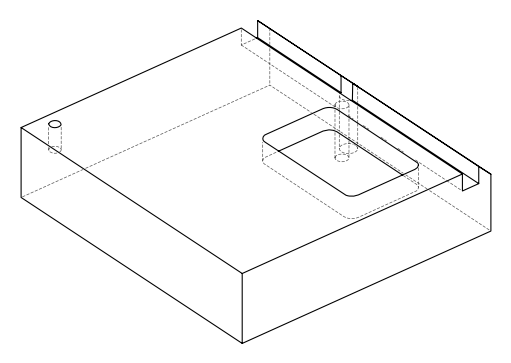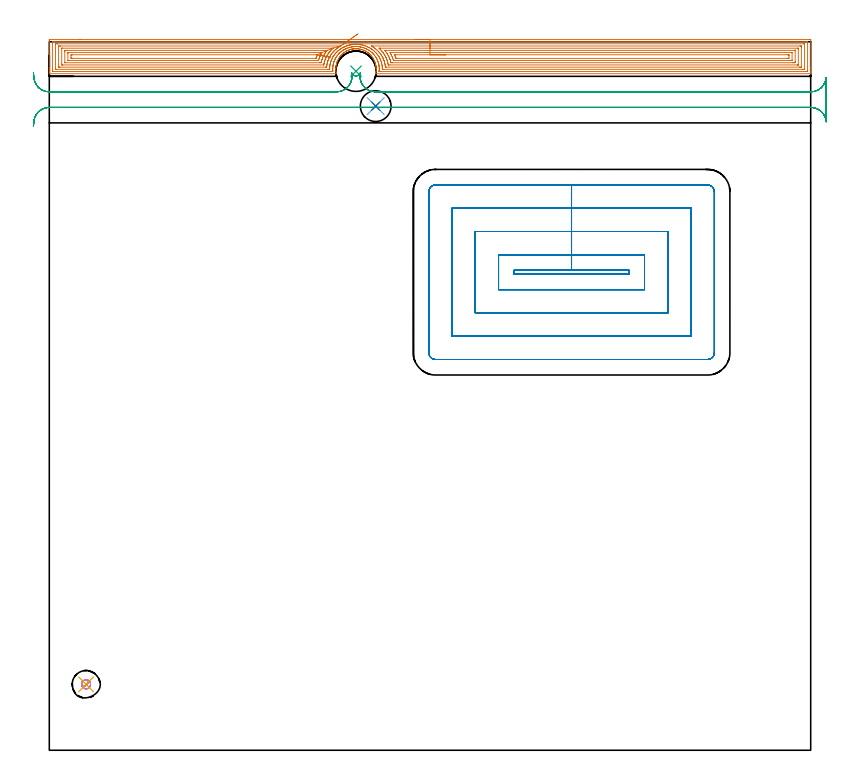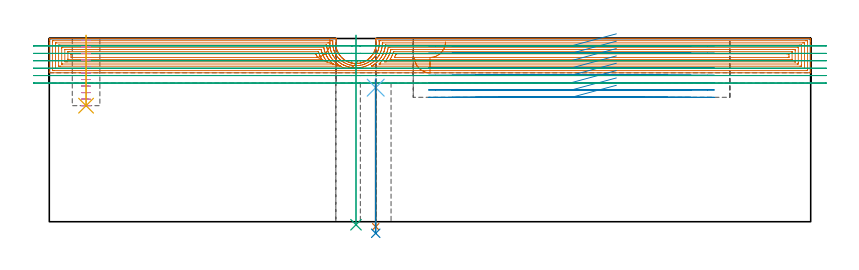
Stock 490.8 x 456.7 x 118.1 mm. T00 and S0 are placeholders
(PLAN: 9 operations, 7 tool changes, 78.1 min)
(1 AREA_MILL | FG_CHAMFER_SURFACE | UGT0205_001 | 31.25 min | 119631 mm3)
(2 MILL_RECTANGULAR_POCKET | POCKET_RECTANGULAR_STRAIGHT | UGT0201_094 | Follow Part, ap 5, ae 75% | 30.68 min | 1018294 mm3)
(3 MILL_RECTANGULAR_SLOT | SLOT_RECTANGULAR | UGT0201_094 | Follow Part, ap 5, ae 75% | 13.23 min | 429180 mm3)
(4 MILL_BLIND_HOLE_FROM_SOLID_MATERIAL | STEP1POCKET | NXT0201_011 | Spiral | 1.39 min | 10781 mm3)
(5 BORE_BLIND_HOLE | STEP1POCKET | UGT0332_075 | 0.18 min | 0 mm3)
(6 SPOT_DRILL | STEP1HOLE | NXT0321_9005460120000 | 0.06 min | 175 mm3)
(7 DRILL_THROUGH_HOLE_INTO_CENTER | STEP1HOLE | NXT0301_065 | 0.39 min | 6043 mm3)
(8 DRILL_TO_ENLARGE_THROUGH_HOLE | STEP1HOLE | UGT0301_264 | 0.4 min | 21276 mm3)
(9 INDEXABLE_INSERT_DRILL_THROUGH_HOLE_FROM_SOLID | STEP1HOLE_1 | NXT0302_023 | 0.49 min | 48660 mm3)
(TOOL UGT0205_001 | Chamfer Mill 20 x 3 x 45 deg. | D20 FL50 Z2)
(TOOL UGT0201_094 | End mill 20 mm | D20 FL38 Z4)
(TOOL NXT0201_011 | ENDMILL 12mm [2P460-1200-NA 1630] | D12 FL38 Z6)
(TOOL UGT0332_075 | 17.75 mm Rough Boring Bar | D17.75)
(TOOL NXT0321_9005460120000 | NC Spot Drill, 142deg, 12mm, Carbide, Uncoated | D12 PA142 FL30 Z2)
(TOOL NXT0301_065 | Carbide Drill 9.4mm [860.1-0940-075A1-MM 2214] | D9.4 PA140 FL98 Z2)
(TOOL UGT0301_264 | Twist Drill 19.8 mm | D19.8 PA118 FL140 Z2)
(TOOL NXT0302_023 | Index. Insert Drill 26mm [880-D2600L32-05] | D26 PA176 FL130 Z2)
(OP 1 AREA_MILL)
G17 G21 G94 G90
T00 M6
G54
G17 G0 G90 X235.4 Y458.2 S1061 M3
G43 Z128.1 H0
Z106.
G94 G1 X235.438 Z105.128 F250.
X235.552 Z104.264
X235.741 Z103.412
X236.003 Z102.58
X236.337 Z101.774
X236.74 Z101.
X237.208 Z100.264
X237.74 Z99.572
X238.329 Z98.929
X238.972 Z98.34
X239.664 Z97.808
X240.4 Z97.34
X241.174 Z96.937
X241.98 Z96.603
X242.812 Z96.341
X243.664 Z96.152
X244.528 Z96.038
X245.4 Z96.
X490.182
X490.61 Y458.196 Z96.002
X490.79 Y458.192 Z96.006
X490.8 Y458.009 Z96.188
Y439.82 Z114.375
Y437.784 Z116.412
Y437.445 Z116.75
Y436.767 Z117.432
Y436.455 Z117.744
Y436.108 Z118.082
X490.793 Y436.102 Z118.088
X490.629 Y436.1 Z118.1
X210.559
X210.337 Y436.103 Z118.089
X210.366 Y436.3 Z117.895
X210.479 Y436.865 Z117.333
X210.572 Y437.4 Z116.8
X210.611 Y437.744 Z116.456
X210.676 Y438.623 Z115.577
X210.684 Y439.501 Z114.699
X210.634 Y440.379 Z113.821
X210.572 Y441. Z113.2
X210.53 Y441.258 Z112.942
X210.353 Y442.136 Z112.063
X210.112 Y443.024 Z111.175
X210.054 Y443.193 Z111.004
X209.947 Y443.506 Z110.694
X209.814 Y443.893 Z110.306
X209.679 Y444.243 Z109.955
X209.665 Y444.275 Z109.924
X209.563 Y444.507 Z109.689
X209.511 Y444.618 Z109.581
X209.438 Y444.771 Z109.428
X208.977 Y445.65 Z108.549
X208.786 Y445.986 Z108.214
X208.605 Y446.268 Z107.929
X208.43 Y446.528 Z107.671
X207.893 Y447.263 Z106.935
X207.777 Y447.406 Z106.792
X207.395 Y447.849 Z106.35
X207.283 Y447.971 Z106.227
X207.227 Y448.032 Z106.164
X207.182 Y448.082 Z106.117
X206.998 Y448.285 Z105.914
X206.688 Y448.58 Z105.618
X206.645 Y448.62 Z105.577
X206.6 Y448.663 Z105.535
X206.558 Y448.704 Z105.495
X206.39 Y448.856 Z105.343
X206.324 Y448.915 Z105.282
X206.248 Y448.985 Z105.214
X206.107 Y449.112 Z105.087
X206.046 Y449.163 Z105.036
X205.615 Y449.503 Z104.696
X205.407 Y449.659 Z104.54
X205.214 Y449.804 Z104.395
X205.042 Y449.925 Z104.274
X204.867 Y450.042 Z104.158
X204.305 Y450.385 Z103.815
X203.859 Y450.629 Z103.567
X203.412 Y450.874 Z103.324
X203.322 Y450.92 Z103.279
X203.205 Y450.973 Z103.227
X203.154 Y450.996 Z103.204
X202.965 Y451.079 Z103.117
X202.931 Y451.094 Z103.102
X202.808 Y451.146 Z103.051
X202.535 Y451.262 Z102.938
X202.072 Y451.435 Z102.763
X201.642 Y451.581 Z102.616
X201.491 Y451.628 Z102.571
X201.272 Y451.693 Z102.503
X200.9 Y451.797 Z102.399
X200.749 Y451.831 Z102.363
X200.732 Y451.835 Z102.359
X200.303 Y451.929 Z102.267
X199.838 Y452.016 Z102.181
X199.41 Y452.082 Z102.117
X198.963 Y452.128 Z102.066
X198.945 Y452.129 Z102.065
X198.052 Y452.192 Z102.006
X197.944 Y452.194 Z102.001
X197.915 Y452.193 Z102.
X197.845 Y452.195 Z102.002
X197.746 Z102.
X197.625 Y452.196 Z102.003
X197.512 Z102.002
X197.177 Y452.181 Z102.01
X197.158 Y452.18 Z102.011
X196.73 Y452.155 Z102.038
X196.284 Y452.113 Z102.078
X196.265 Y452.111 Z102.081
X195.837 Y452.059 Z102.137
X195.391 Y451.987 Z102.209
X195.372 Y451.983 Z102.213
X195.228 Y451.955 Z102.242
X194.944 Y451.897 Z102.297
X194.925 Y451.893 Z102.301
X194.826 Y451.873 Z102.326
X194.749 Y451.855 Z102.344
X194.598 Y451.821 Z102.378
X194.499 Y451.799 Z102.401
X194.032 Y451.665 Z102.533
X193.585 Y451.524 Z102.672
X193.323 Y451.432 Z102.767
X193.157 Y451.373 Z102.825
X192.691 Y451.187 Z103.009
X192.08 Y450.92 Z103.279
X191.819 Y450.788 Z103.409
X191.798 Y450.777 Z103.42
X191.392 Y450.559 Z103.641
X191.37 Y450.547 Z103.653
X190.926 Y450.289 Z103.91
X190.536 Y450.041 Z104.157
X190.188 Y449.797 Z104.4
X190.033 Y449.69 Z104.509
X190.011 Y449.673 Z104.526
X189.929 Y449.609 Z104.59
X189.795 Y449.503 Z104.693
X189.357 Y449.164 Z105.036
X189.14 Y448.981 Z105.218
X188.768 Y448.638 Z105.561
X188.405 Y448.285 Z105.914
X188.247 Y448.119 Z106.08
X187.79 Y447.591 Z106.605
X187.629 Y447.408 Z106.791
X187.554 Y447.315 Z106.885
X187.423 Y447.15 Z107.046
X187.354 Y447.065 Z107.133
X186.975 Y446.528 Z107.671
X186.603 Y445.949 Z108.25
X186.526 Y445.827 Z108.369
X186.461 Y445.727 Z108.471
X186.438 Y445.687 Z108.513
X186.417 Y445.65 Z108.55
X186.369 Y445.555 Z108.645
X186.283 Y445.385 Z108.81
X185.967 Y444.771 Z109.427
X185.708 Y444.183 Z110.015
X185.655 Y444.062 Z110.133
X185.58 Y443.892 Z110.306
X185.568 Y443.863 Z110.336
X185.459 Y443.536 Z110.662
X185.284 Y443.012 Z111.182
X185.211 Y442.739 Z111.453
X185.047 Y442.136 Z112.063
X185.022 Y442.007 Z112.193
X184.875 Y441.258 Z112.942
X184.766 Y440.379 Z113.82
X184.716 Y439.501 Z114.699
X184.724 Y438.623 Z115.577
X184.793 Y437.744 Z116.456
X184.922 Y436.866 Z117.334
X184.998 Y436.459 Z117.74
X185.063 Y436.107 Z118.093
X184.651 Y436.1 Z118.1
X0.171
X0.007 Y436.102 Z118.088
X0. Y436.108 Z118.082
Y436.455 Z117.744
Y436.767 Z117.432
Y437.445 Z116.75
Y438.666 Z115.531
Y439.21 Z114.985
Y439.82 Z114.375
Y457.737 Z96.46
X0.002 Y458.011 Z96.186
X0.01 Y458.192 Z96.006
X0.193 Y458.199 Z95.999
X19.742 Y458.2 Z96.
X245.4
Y456.786 Z97.414
X488.395 Y456.785 Z97.415
X488.466
X488.771 Y456.779 Z97.421
X488.79 Y456.68 Z97.52
X488.797 Y456.458 Z97.742
X488.799 Y455.973 Z98.227
X488.8 Y455.573 Z98.627
X488.799 Y438.327 Z115.873
X488.797 Y437.93 Z116.27
X488.79 Y437.534 Z116.666
X488.395 Y437.518 Z116.682
X488.323 Y437.516 Z116.684
X487.502 Y437.514 Z116.686
X487.432
X213.169
X212.815 Y437.517 Z116.683
X212.639 Y437.52 Z116.68
X212.604 Y437.521 Z116.679
X212.603 Y437.548 Z116.652
X212.604 Y437.597 Z116.603
X212.633 Y438.043 Z116.157
X212.648 Y438.327 Z115.873
X212.672 Y438.887 Z115.313
Y439.21 Z114.99
X212.664 Y439.778 Z114.422
X212.645 Y440.092 Z114.108
X212.6 Y440.723 Z113.477
X212.57 Y440.974 Z113.226
X212.523 Y441.322 Z112.878
X212.449 Y441.754 Z112.446
X212.429 Y441.856 Z112.344
X212.346 Y442.27 Z111.93
X212.224 Y442.739 Z111.461
X212.181 Y442.901 Z111.299
X212.06 Y443.315 Z110.885
X211.958 Y443.621 Z110.579
X211.83 Y443.994 Z110.206
X211.642 Y444.503 Z109.697
X211.452 Y444.964 Z109.236
X211.242 Y445.385 Z108.815
X211.029 Y445.803 Z108.397
X210.771 Y446.268 Z107.932
X210.559 Y446.634 Z107.566
X210.215 Y447.15 Z107.05
X209.665 Y447.913 Z106.287
X209.569 Y448.032 Z106.168
X209.085 Y448.606 Z105.594
X208.803 Y448.915 Z105.285
X208.772 Y448.947 Z105.253
X208.337 Y449.371 Z104.829
X207.889 Y449.797 Z104.403
X207.879 Y449.806 Z104.394
X207.768 Y449.906 Z104.294
X206.985 Y450.529 Z103.671
X206.786 Y450.679 Z103.521
X206.382 Y450.967 Z103.233
X206.092 Y451.154 Z103.046
X205.413 Y451.561 Z102.639
X205.199 Y451.683 Z102.517
X204.918 Y451.838 Z102.362
X204.491 Y452.059 Z102.141
X204.305 Y452.146 Z102.054
X203.629 Y452.444 Z101.756
X203.412 Y452.531 Z101.669
X203.267 Y452.587 Z101.613
X202.519 Y452.846 Z101.354
X201.928 Y453.027 Z101.173
X201.625 Y453.11 Z101.09
X200.747 Y453.31 Z100.89
X200.739 Y453.312 Z100.888
X200.666 Y453.326 Z100.874
X199.838 Y453.457 Z100.743
X199.686 Y453.477 Z100.723
X198.945 Y453.546 Z100.654
X198.703 Y453.565 Z100.635
X198.052 Y453.602 Z100.598
X197.769 Y453.605 Z100.595
X197.158 Y453.594 Z100.606
X196.9 Y453.581 Z100.619
X196.265 Y453.535 Z100.665
X196.071 Y453.517 Z100.683
X195.372 Y453.431 Z100.769
X195.278 Y453.418 Z100.782
X194.73 Y453.326 Z100.874
X194.478 Y453.276 Z100.924
X193.796 Y453.117 Z101.083
X193.702 Y453.094 Z101.106
X193.585 Y453.06 Z101.14
X193.107 Y452.915 Z101.285
X192.691 Y452.783 Z101.417
X192.439 Y452.693 Z101.507
X191.766 Y452.444 Z101.756
X191.169 Y452.183 Z102.017
X191.062 Y452.134 Z102.066
X190.905 Y452.058 Z102.142
X190.574 Y451.888 Z102.312
X190.011 Y451.587 Z102.613
X189.995 Y451.578 Z102.622
X189.966 Y451.561 Z102.639
X189.444 Y451.24 Z102.96
X189.118 Y451.031 Z103.169
X188.907 Y450.887 Z103.313
X188.614 Y450.679 Z103.521
X188.393 Y450.513 Z103.687
X188.225 Y450.383 Z103.817
X187.897 Y450.12 Z104.08
X187.511 Y449.797 Z104.403
X187.416 Y449.713 Z104.487
X187.331 Y449.636 Z104.564
X186.964 Y449.277 Z104.923
X186.601 Y448.915 Z105.285
X186.522 Y448.831 Z105.369
X186.438 Y448.737 Z105.463
X185.839 Y448.032 Z106.168
X185.707 Y447.872 Z106.328
X185.545 Y447.664 Z106.536
X185.331 Y447.361 Z106.839
X185.187 Y447.15 Z107.05
X184.976 Y446.83 Z107.37
X184.651 Y446.33 Z107.87
X184.628 Y446.291 Z107.909
X184.615 Y446.268 Z107.932
X184.325 Y445.708 Z108.492
X184.163 Y445.385 Z108.815
X184.033 Y445.114 Z109.086
X183.758 Y444.512 Z109.688
X183.755 Y444.506 Z109.694
X183.614 Y444.136 Z110.064
X183.516 Y443.86 Z110.34
X183.438 Y443.621 Z110.579
X183.304 Y443.186 Z111.014
X183.18 Y442.739 Z111.461
X183.116 Y442.49 Z111.71
X182.976 Y441.856 Z112.344
X182.957 Y441.765 Z112.435
X182.864 Y441.235 Z112.965
X182.836 Y441.003 Z113.197
X182.833 Y440.974 Z113.226
X182.758 Y440.198 Z114.002
X182.752 Y440.092 Z114.108
X182.722 Y439.35 Z114.85
X182.723 Y439.21 Z114.99
X182.737 Y438.453 Z115.747
X182.743 Y438.327 Z115.873
X182.787 Y437.521 Z116.679
X181.971 Y437.515 Z116.685
X181.901 Y437.514 Z116.686
X2.405 Y437.515 Z116.685
X2.334
X2.029 Y437.521 Z116.679
X2.01 Y437.62 Z116.58
X2.003 Y437.842 Z116.358
X2.001 Y438.327 Z115.873
X2. Y438.727 Z115.473
X2.001 Y455.973 Z98.227
X2.003 Y456.37 Z97.83
X2.01 Y456.766 Z97.434
X2.405 Y456.782 Z97.418
X2.477 Y456.784 Z97.416
X3.298 Y456.786 Z97.414
X3.368
X245.4
Y455.372 Z98.828
X486.324 Y455.371 Z98.829
X486.608 Y455.37 Z98.83
X486.703 Y455.368 Z98.832
X486.777 Y455.365 Z98.835
X486.79 Y455.362 Z98.838
X486.794 Y455.333 Z98.867
X486.797 Y455.28 Z98.92
X486.799 Y455.09 Z99.11
X486.8 Y454.901 Z99.299
X486.799 Y439.022 Z115.178
X486.794 Y438.958 Z115.242
X486.79 Y438.938 Z115.262
X486.783 Y438.935 Z115.265
X486.75 Y438.933 Z115.267
X486.608 Y438.93 Z115.27
X486. Y438.929 Z115.271
X485.715 Y438.928 Z115.272
X215.026 Y438.929 Z115.271
X214.741 Y438.931 Z115.269
X214.704 Y438.933 Z115.267
X214.691 Y438.935 Z115.265
X214.688 Y438.945 Z115.255
X214.683 Y439.005 Z115.195
X214.67 Y439.56 Z114.64
X214.644 Y440.092 Z114.108
X214.62 Y440.492 Z113.708
X214.575 Y440.974 Z113.226
X214.512 Y441.482 Z112.718
X214.441 Y441.856 Z112.344
X214.298 Y442.575 Z111.625
X214.257 Y442.739 Z111.461
X214.132 Y443.219 Z110.981
X214.015 Y443.621 Z110.579
X213.965 Y443.786 Z110.414
X213.707 Y444.503 Z109.697
X213.453 Y445.174 Z109.026
X213.358 Y445.385 Z108.815
X213.239 Y445.641 Z108.559
X212.909 Y446.268 Z107.932
X212.542 Y446.956 Z107.244
X212.425 Y447.15 Z107.05
X212.346 Y447.278 Z106.922
X211.822 Y448.032 Z106.168
X211.452 Y448.541 Z105.659
X211.147 Y448.915 Z105.285
X210.559 Y449.589 Z104.611
X210.362 Y449.797 Z104.403
X209.665 Y450.473 Z103.727
X209.44 Y450.679 Z103.521
X208.772 Y451.231 Z102.969
X208.355 Y451.561 Z102.639
X207.879 Y451.908 Z102.292
X207.554 Y452.124 Z102.076
X207.045 Y452.444 Z101.756
X206.985 Y452.48 Z101.72
X206.893 Y452.535 Z101.665
X206.092 Y452.976 Z101.224
X205.409 Y453.326 Z100.874
X205.199 Y453.423 Z100.777
X205.021 Y453.502 Z100.698
X204.305 Y453.792 Z100.408
X203.555 Y454.067 Z100.133
X203.412 Y454.115 Z100.085
X203.12 Y454.208 Z99.992
X202.519 Y454.381 Z99.819
X202.277 Y454.447 Z99.753
X201.625 Y454.591 Z99.609
X201.133 Y454.694 Z99.506
X200.732 Y454.761 Z99.439
X200.067 Y454.865 Z99.335
X199.838 Y454.889 Z99.311
X199.075 Y454.962 Z99.238
X198.945 Y454.971 Z99.229
X198.125 Y455.018 Z99.182
X198.052 Y455.02 Z99.18
X197.235 Y455.014 Z99.186
X197.158 Y455.011 Z99.189
X196.388 Y454.969 Z99.231
X196.265 Y454.959 Z99.241
X195.574 Y454.891 Z99.309
X195.372 Y454.866 Z99.334
X194.787 Y454.785 Z99.415
X194.478 Y454.732 Z99.468
X194.031 Y454.649 Z99.551
X193.585 Y454.552 Z99.648
X193.301 Y454.488 Z99.712
X192.691 Y454.329 Z99.871
X192.596 Y454.302 Z99.898
X192.277 Y454.208 Z99.992
X191.916 Y454.091 Z100.109
X191.798 Y454.051 Z100.149
X191.264 Y453.853 Z100.347
X190.905 Y453.715 Z100.485
X190.626 Y453.601 Z100.599
X190.011 Y453.341 Z100.859
X190. Y453.337 Z100.863
X189.977 Y453.326 Z100.874
X189.41 Y453.038 Z101.162
X189.118 Y452.882 Z101.318
X188.835 Y452.723 Z101.477
X188.345 Y452.444 Z101.756
X188.27 Y452.399 Z101.801
X188.225 Y452.37 Z101.83
X187.731 Y452.049 Z102.151
X187.331 Y451.775 Z102.425
X187.206 Y451.685 Z102.515
X187.039 Y451.561 Z102.639
X186.702 Y451.3 Z102.9
X186.438 Y451.092 Z103.108
X186.211 Y450.903 Z103.297
X185.951 Y450.679 Z103.521
X185.739 Y450.487 Z103.713
X185.545 Y450.306 Z103.894
X185.287 Y450.052 Z104.148
X185.035 Y449.797 Z104.403
X184.85 Y449.6 Z104.6
X184.651 Y449.381 Z104.819
X184.434 Y449.129 Z105.071
X184.254 Y448.915 Z105.285
X184.032 Y448.644 Z105.556
X183.758 Y448.296 Z105.904
X183.573 Y448.032 Z106.168
X183.289 Y447.613 Z106.587
X182.982 Y447.15 Z107.05
X182.936 Y447.079 Z107.121
X182.864 Y446.964 Z107.236
X182.616 Y446.513 Z107.687
X182.486 Y446.268 Z107.932
X182.315 Y445.929 Z108.271
X182.05 Y445.385 Z108.815
X182.025 Y445.332 Z108.868
X181.971 Y445.211 Z108.989
X181.763 Y444.709 Z109.491
X181.683 Y444.503 Z109.697
X181.53 Y444.057 Z110.143
X181.39 Y443.621 Z110.579
X181.318 Y443.384 Z110.816
X181.141 Y442.739 Z111.461
X181.128 Y442.689 Z111.511
X181.078 Y442.457 Z111.743
X180.977 Y441.956 Z112.244
X180.96 Y441.856 Z112.344
X180.858 Y441.191 Z113.009
X180.833 Y440.974 Z113.226
X180.775 Y440.391 Z113.809
X180.756 Y440.092 Z114.108
X180.729 Y439.554 Z114.646
X180.72 Y439.21 Z114.99
X180.714 Y438.95 Z115.25
X180.462 Y438.935 Z115.265
X180.184 Y438.932 Z115.268
X179.575 Y438.929 Z115.271
X4.476
X4.192 Y438.93 Z115.27
X4.097 Y438.932 Z115.268
X4.023 Y438.935 Z115.265
X4.01 Y438.938 Z115.262
X4.006 Y438.967 Z115.233
X4.003 Y439.02 Z115.18
X4.001 Y439.21 Z114.99
X4. Y439.399 Z114.801
X4.001 Y455.278 Z98.922
X4.006 Y455.342 Z98.858
X4.01 Y455.362 Z98.838
X4.017 Y455.365 Z98.835
X4.05 Y455.367 Z98.833
X4.192 Y455.37 Z98.83
X4.8 Y455.371 Z98.829
X5.085 Y455.372 Z98.828
X245.4
Y453.957 Z100.243
X483.928
X484.183 Y453.956 Z100.244
X484.672 Y453.952 Z100.248
X484.782 Y453.95 Z100.25
X484.79 Y453.759 Z100.441
X484.8 Y453.347 Z100.853
Y453.326 Z100.874
X484.799 Y440.436 Z113.764
X484.797 Y440.382 Z113.818
X484.793 Y440.356 Z113.844
X484.79 Y440.35 Z113.85
X484.78 Y440.348 Z113.852
X484.566 Y440.344 Z113.856
X483.928 Y440.343 Z113.857
X483.674
X217.452
X216.812 Y440.345 Z113.855
X216.721 Y440.347 Z113.853
X216.668 Y440.349 Z113.851
X216.647 Y440.361 Z113.839
X216.584 Y440.974 Z113.226
X216.555 Y441.228 Z112.972
X216.457 Y441.856 Z112.344
X216.378 Y442.286 Z111.914
X216.278 Y442.739 Z111.461
X216.108 Y443.434 Z110.766
X216.055 Y443.621 Z110.579
X215.919 Y444.09 Z110.11
X215.776 Y444.503 Z109.697
X215.7 Y444.72 Z109.48
X215.438 Y445.385 Z108.815
X215.321 Y445.674 Z108.526
X215.069 Y446.225 Z107.975
X215.047 Y446.268 Z107.932
X215.026 Y446.31 Z107.89
X214.571 Y447.15 Z107.05
X214.132 Y447.913 Z106.287
X214.054 Y448.032 Z106.168
X213.893 Y448.268 Z105.932
X213.432 Y448.915 Z105.285
X213.239 Y449.177 Z105.023
X212.727 Y449.797 Z104.403
X212.346 Y450.232 Z103.968
X211.927 Y450.679 Z103.521
X211.452 Y451.141 Z103.059
X211.003 Y451.561 Z102.639
X210.559 Y451.931 Z102.269
X209.923 Y452.444 Z101.756
X209.665 Y452.637 Z101.563
X208.962 Y453.138 Z101.062
X208.772 Y453.257 Z100.943
X208.659 Y453.326 Z100.874
X207.879 Y453.786 Z100.414
X207.774 Y453.849 Z100.351
X207.666 Y453.915 Z100.285
X207.61 Y453.951 Z100.249
X207.653 Y453.952 Z100.248
X207.879 Y453.955 Z100.245
X208.133 Y453.957 Z100.243
X245.4
Y452.543 Z101.657
X482.142
X482.242 Y452.542 Z101.658
X482.444 Y452.538 Z101.662
X482.79 Y452.53 Z101.67
X482.792 Y452.444 Z101.756
X482.799 Y451.794 Z102.406
Y442.09 Z112.11
X482.793 Y441.856 Z112.344
X482.79 Y441.777 Z112.423
X482.781 Y441.764 Z112.436
X482.679 Y441.761 Z112.439
X482.545 Y441.758 Z112.442
X482.343 Y441.757 Z112.443
X482.242
X219.492
X218.698 Y441.759 Z112.441
X218.599 Y441.76 Z112.44
X218.507 Y441.764 Z112.436
X218.486 Y441.856 Z112.344
X218.456 Y441.998 Z112.202
X218.301 Y442.739 Z111.461
X218.221 Y443.112 Z111.088
X218.085 Y443.621 Z110.579
X217.893 Y444.318 Z109.882
X217.832 Y444.503 Z109.697
X217.706 Y444.877 Z109.323
X217.516 Y445.385 Z108.815
X217.402 Y445.685 Z108.515
X217.149 Y446.268 Z107.932
X217.043 Y446.495 Z107.705
X216.812 Y446.967 Z107.233
X216.716 Y447.15 Z107.05
X216.61 Y447.349 Z106.851
X216.219 Y448.032 Z106.168
X215.919 Y448.542 Z105.658
X215.665 Y448.915 Z105.285
X215.102 Y449.721 Z104.479
X215.047 Y449.797 Z104.403
X215.026 Y449.825 Z104.375
X214.308 Y450.679 Z103.521
X214.132 Y450.882 Z103.318
X213.492 Y451.561 Z102.639
X213.239 Y451.812 Z102.388
X212.485 Y452.532 Z101.668
X212.836 Y452.539 Z101.661
X213.037 Y452.542 Z101.658
X213.138 Y452.543 Z101.657
X213.239
X245.4
Y451.129 Z103.071
X480.355 Y451.128 Z103.072
X480.794 Y451.127 Z103.073
X480.796 Y451.126 Z103.074
X480.799 Y451.123 Z103.077
Y444.064 Z110.136
X480.797 Y443.621 Z110.579
X480.793 Y443.188 Z111.012
X480.355 Y443.178 Z111.022
X479.914 Y443.174 Z111.026
X479.461 Y443.172 Z111.028
X479.024 Y443.171 Z111.029
X221.279 Y443.172 Z111.028
X220.839 Y443.174 Z111.026
X220.386 Y443.178 Z111.022
X220.244 Y443.184 Z111.016
X220.181 Y443.418 Z110.782
X220.033 Y443.969 Z110.231
X219.873 Y444.503 Z109.697
X219.637 Y445.243 Z108.957
X219.585 Y445.385 Z108.815
X219.492 Y445.637 Z108.563
X219.238 Y446.268 Z107.932
X219.063 Y446.692 Z107.508
X218.837 Y447.15 Z107.05
X218.599 Y447.624 Z106.576
X218.376 Y448.032 Z106.168
X218.109 Y448.516 Z105.684
X217.87 Y448.915 Z105.285
X217.706 Y449.181 Z105.019
X217.277 Y449.797 Z104.403
X216.812 Y450.452 Z103.748
X216.633 Y450.679 Z103.521
X216.515 Y450.826 Z103.374
X216.362 Y451.018 Z103.182
X216.296 Y451.103 Z103.097
X216.286 Y451.124 Z103.076
X216.293 Y451.125 Z103.075
X216.359 Y451.127 Z103.073
X216.812 Y451.129 Z103.071
X217.268
X245.4
Y449.715 Z104.485
X478.568 Y449.714 Z104.486
X478.653 Y449.713 Z104.487
X478.755 Y449.708 Z104.492
X478.791 Y449.701 Z104.499
X478.795 Y449.681 Z104.519
X478.798 Y449.657 Z104.543
X478.8 Y449.568 Z104.632
X478.799 Y444.927 Z109.273
X478.797 Y444.775 Z109.425
X478.792 Y444.653 Z109.547
X478.786 Y444.591 Z109.609
X478.769 Y444.59 Z109.61
X478.568 Y444.586 Z109.614
X478.485 Y444.585 Z109.615
X222.089
X221.952 Y444.587 Z109.613
X221.919 Y444.589 Z109.611
X221.909 Y444.592 Z109.608
X221.9 Y444.607 Z109.593
X221.884 Y444.648 Z109.552
X221.87 Y444.689 Z109.511
X221.821 Y444.85 Z109.35
X221.635 Y445.385 Z108.815
X221.348 Y446.2 Z108.
X221.322 Y446.268 Z107.932
X221.279 Y446.375 Z107.825
X220.948 Y447.15 Z107.05
X220.654 Y447.767 Z106.433
X220.517 Y448.032 Z106.168
X220.386 Y448.281 Z105.919
X220.03 Y448.915 Z105.285
X219.583 Y449.708 Z104.492
X220.386 Y449.714 Z104.486
X220.469
X245.4 Y449.715 Z104.485
Y448.301 Z105.9
X475.888 Y448.3
X476.513 Y448.298 Z105.902
X476.781 Y448.293 Z105.907
X476.799 Y448.032 Z106.168
X476.8 Y448.014 Z106.186
X476.799 Y446.25 Z107.95
X476.781 Y446.007 Z108.193
X476.158 Y446.001 Z108.199
X475.888 Y446. Z108.2
X475.266 Y445.999 Z108.201
X223.959 Y446. Z108.2
X223.688 Y446.003 Z108.197
X223.513 Y446.006 Z108.194
X223.46 Y446.102 Z108.098
X223.392 Y446.268 Z107.932
X223.066 Y447.094 Z107.106
X223.043 Y447.15 Z107.05
X222.65 Y448.032 Z106.168
X222.536 Y448.294 Z105.906
X222.796 Y448.298 Z105.902
X223.066 Y448.3 Z105.9
X245.4 Y448.301
X246.272 Z105.938
X247.136 Z106.051
X247.988 Z106.24
X248.82 Z106.503
X249.626 Z106.836
X250.4 Z107.239
X251.136 Z107.708
X251.828 Z108.239
X252.471 Z108.828
X253.06 Z109.472
X253.592 Z110.164
X254.06 Z110.9
X254.463 Z111.673
X254.797 Z112.479
X255.059 Z113.311
X255.248 Z114.163
X255.362 Z115.028
X255.4 Z115.9
G0 Z128.1
X198.949 Y461.791
Z103.941
G1 X198.567 Y461.523 Z103.205
X198.134 Y461.218 Z102.511
X197.652 Y460.881 Z101.867
X197.127 Y460.512 Z101.276
X196.561 Y460.115 Z100.743
X195.96 Y459.693 Z100.273
X195.327 Y459.249 Z99.868
X194.668 Y458.787 Z99.533
X193.987 Y458.309 Z99.269
X193.291 Y457.82 Z99.078
X192.583 Y457.323 Z98.962
X191.869 Y456.823 Z98.922
X191.156 Y456.322 Z98.958
X190.448 Y455.825 Z99.07
X189.75 Y455.336 Z99.257
X189.069 Y454.858 Z99.518
X188.408 Y454.394 Z99.85
X187.774 Y453.949 Z100.251
X187.758 Y453.938 Z100.262
X187.699 Y453.9 Z100.3
X187.331 Y453.686 Z100.514
X187.105 Y453.55 Z100.65
X186.738 Y453.326 Z100.874
X186.555 Y453.21 Z100.99
X186.438 Y453.133 Z101.067
X186.029 Y452.847 Z101.353
X185.545 Y452.504 Z101.696
X185.51 Y452.478 Z101.722
X185.466 Y452.444 Z101.756
X185.015 Y452.084 Z102.116
X184.651 Y451.791 Z102.409
X184.526 Y451.685 Z102.515
X184.386 Y451.561 Z102.639
X184.062 Y451.261 Z102.939
X183.758 Y450.975 Z103.225
X183.608 Y450.827 Z103.373
X183.465 Y450.679 Z103.521
X183.175 Y450.372 Z103.828
X182.864 Y450.025 Z104.175
X182.758 Y449.902 Z104.298
X182.669 Y449.797 Z104.403
X182.356 Y449.417 Z104.783
X181.971 Y448.94 Z105.26
X181.96 Y448.925 Z105.275
X181.953 Y448.915 Z105.285
X181.601 Y448.398 Z105.802
X181.356 Y448.032 Z106.168
X181.246 Y447.866 Z106.334
X181.078 Y447.602 Z106.598
X180.911 Y447.314 Z106.886
X180.82 Y447.15 Z107.05
X180.602 Y446.738 Z107.462
X180.361 Y446.268 Z107.932
X180.303 Y446.151 Z108.049
X180.184 Y445.902 Z108.298
X180.026 Y445.542 Z108.658
X179.96 Y445.385 Z108.815
X179.769 Y444.914 Z109.286
X179.624 Y444.503 Z109.697
X179.541 Y444.256 Z109.944
X179.341 Y443.621 Z110.579
X179.33 Y443.582 Z110.618
X179.291 Y443.44 Z110.76
X179.15 Y442.878 Z111.322
X179.119 Y442.739 Z111.461
X178.999 Y442.145 Z112.055
X178.95 Y441.856 Z112.344
X178.877 Y441.383 Z112.817
X178.827 Y440.974 Z113.226
X178.784 Y440.593 Z113.607
X178.77 Y440.481 Z113.719
X178.757 Y440.393 Z113.807
X178.748 Y440.349 Z113.851
X178.716 Y440.348 Z113.852
X178.398 Y440.345 Z113.855
X178.143 Y440.343 Z113.857
X6.872
X6.617 Y440.344 Z113.856
X6.128 Y440.348 Z113.852
X6.018 Y440.35 Z113.85
X6.01 Y440.541 Z113.659
X6. Y440.953 Z113.247
Y440.974 Z113.226
X6.001 Y453.864 Z100.336
X6.003 Y453.918 Z100.282
X6.007 Y453.944 Z100.256
X6.01 Y453.95 Z100.25
X6.02 Y453.952 Z100.248
X6.234 Y453.956 Z100.244
X6.872 Y453.957 Z100.243
X7.126
X187.586
X187.705 Y453.955 Z100.245
X187.753 Y453.952 Z100.248
X187.774 Y453.949 Z100.251
X182.908 Y452.537 Z101.663
X182.903 Y452.527 Z101.673
X182.892 Y452.514 Z101.686
X182.384 Y452.035 Z102.165
X181.971 Y451.642 Z102.558
X181.93 Y451.602 Z102.598
X181.891 Y451.561 Z102.639
X181.5 Y451.144 Z103.056
X181.084 Y450.679 Z103.521
X181.078 Y450.672 Z103.528
X180.679 Y450.19 Z104.01
X180.359 Y449.797 Z104.403
X180.282 Y449.7 Z104.5
X180.184 Y449.572 Z104.628
X179.914 Y449.182 Z105.018
X179.732 Y448.915 Z105.285
X179.558 Y448.651 Z105.549
X179.291 Y448.242 Z105.958
X179.211 Y448.111 Z106.089
X179.166 Y448.032 Z106.168
X178.894 Y447.542 Z106.658
X178.684 Y447.15 Z107.05
X178.587 Y446.963 Z107.237
X178.398 Y446.583 Z107.617
X178.297 Y446.367 Z107.833
X178.252 Y446.268 Z107.932
X178.03 Y445.749 Z108.451
X177.88 Y445.385 Z108.815
X177.779 Y445.114 Z109.086
X177.566 Y444.503 Z109.697
X177.551 Y444.457 Z109.743
X177.504 Y444.307 Z109.893
X177.349 Y443.774 Z110.426
X177.309 Y443.621 Z110.579
X177.171 Y443.068 Z111.132
X177.099 Y442.739 Z111.461
X177.017 Y442.337 Z111.863
X176.928 Y441.856 Z112.344
X176.912 Y441.782 Z112.418
X176.908 Y441.768 Z112.432
X176.878 Y441.764 Z112.436
X176.812 Y441.76 Z112.44
X176.711 Y441.757 Z112.443
X8.658
X8.558 Y441.758 Z112.442
X8.356 Y441.762 Z112.438
X8.01 Y441.77 Z112.43
X8.008 Y441.856 Z112.344
X8.001 Y442.506 Z111.694
Y452.21 Z101.99
X8.007 Y452.444 Z101.756
X8.01 Y452.523 Z101.677
X8.019 Y452.536 Z101.664
X8.121 Y452.539 Z101.661
X8.255 Y452.542 Z101.658
X8.457 Y452.543 Z101.657
X8.558
X182.805
X182.864 Y452.541 Z101.659
X182.908 Y452.537 Z101.663
X179.11 Y451.115 Z103.085
X179.087 Y451.085 Z103.115
X178.997 Y450.97 Z103.23
X178.766 Y450.679 Z103.521
X178.605 Y450.475 Z103.725
X178.398 Y450.205 Z103.995
X178.228 Y449.964 Z104.236
X178.113 Y449.797 Z104.403
X177.87 Y449.435 Z104.765
X177.504 Y448.882 Z105.318
X177.191 Y448.341 Z105.859
X177.018 Y448.032 Z106.168
X176.877 Y447.77 Z106.43
X176.611 Y447.256 Z106.944
X176.576 Y447.185 Z107.015
X176.56 Y447.15 Z107.05
X176.298 Y446.577 Z107.623
X176.163 Y446.268 Z107.932
X176.033 Y445.956 Z108.244
X175.809 Y445.385 Z108.815
X175.784 Y445.32 Z108.88
X175.718 Y445.124 Z109.076
X175.567 Y444.652 Z109.548
X175.522 Y444.503 Z109.697
X175.368 Y443.966 Z110.234
X175.274 Y443.621 Z110.579
X175.18 Y443.27 Z110.93
X175.155 Y443.182 Z111.018
X175.051 Y443.178 Z111.022
X174.824 Y443.175 Z111.025
X174.386 Y443.172 Z111.028
X10.445
X10.006 Y443.173 Z111.027
X10.004 Y443.174 Z111.026
X10.001 Y443.177 Z111.023
Y450.236 Z103.964
X10.003 Y450.679 Z103.521
X10.007 Y451.112 Z103.088
X10.445 Y451.122 Z103.078
X10.886 Y451.126 Z103.074
X11.339 Y451.128 Z103.072
X11.776 Y451.129 Z103.071
X178.836
X178.974 Y451.128 Z103.072
X179.018 Y451.126 Z103.074
X179.079 Y451.122 Z103.078
X179.11 Y451.115 Z103.085
X175.825 Y449.7 Z104.5
X175.823 Y449.693 Z104.507
X175.491 Y449.138 Z105.062
X175.362 Y448.915 Z105.285
X175.171 Y448.572 Z105.628
X174.88 Y448.032 Z106.168
X174.861 Y447.996 Z106.204
X174.824 Y447.923 Z106.277
X174.573 Y447.398 Z106.802
X174.458 Y447.15 Z107.05
X174.297 Y446.788 Z107.412
X174.075 Y446.268 Z107.932
X174.034 Y446.166 Z108.034
X173.931 Y445.901 Z108.299
X173.797 Y445.518 Z108.682
X173.537 Y444.724 Z109.476
X173.504 Y444.635 Z109.565
X173.486 Y444.592 Z109.608
X172.954 Y444.586 Z109.614
X13.042 Y444.585 Z109.615
X12.232 Y444.586 Z109.614
X12.146 Y444.588 Z109.612
X12.045 Y444.592 Z109.608
X12.009 Y444.599 Z109.601
X12.005 Y444.619 Z109.581
X12.003 Y444.643 Z109.557
X12. Y444.732 Z109.468
X12.001 Y449.373 Z104.827
X12.004 Y449.525 Z104.675
X12.009 Y449.647 Z104.553
X12.014 Y449.708 Z104.492
X12.315 Y449.714 Z104.486
X174.907 Y449.715 Z104.485
X175.602 Y449.713 Z104.487
X175.718 Y449.712 Z104.488
X175.808 Y449.708 Z104.492
X175.825 Y449.7 Z104.5
X172.877 Y448.29 Z105.91
X172.866 Y448.258 Z105.942
X172.85 Y448.218 Z105.982
X172.569 Y447.612 Z106.588
X172.36 Y447.15 Z107.05
X172.295 Y447.001 Z107.199
X172.144 Y446.645 Z107.555
X171.935 Y446.099 Z108.101
X171.905 Y446.025 Z108.175
X171.898 Y446.011 Z108.189
X171.87 Y446.006 Z108.194
X171.794 Y446.004 Z108.196
X171.521 Y446. Z108.2
X14.912
X14.286 Y446.003 Z108.197
X14.019 Y446.007 Z108.193
X14.001 Y446.268 Z107.932
X14. Y446.286 Z107.914
X14.001 Y448.05 Z106.15
X14.019 Y448.293 Z105.907
X14.642 Y448.299 Z105.901
X14.912 Y448.3 Z105.9
X172.144
X172.767
X172.823 Y448.298 Z105.902
X172.852 Y448.295 Z105.905
X172.877 Y448.29 Z105.91
X173.713 Y448.136 Z106.103
X174.53 Y447.984 Z106.37
X175.321 Y447.838 Z106.708
X176.08 Y447.698 Z107.115
X176.801 Y447.564 Z107.588
X177.478 Y447.439 Z108.123
X178.108 Y447.323 Z108.716
X178.684 Y447.216 Z109.362
X179.202 Y447.12 Z110.057
X179.659 Y447.036 Z110.795
X180.051 Y446.963 Z111.571
X180.375 Y446.903 Z112.379
X180.629 Y446.856 Z113.212
X180.81 Y446.823 Z114.065
X180.917 Y446.803 Z114.931
X180.95 Y446.797 Z115.802
X180.908 Y446.805 Z116.674
X180.791 Y446.826 Z117.538
G0 Z128.1
M5
M2
(OP 2 MILL_RECTANGULAR_POCKET)
G17 G21 G94 G90
T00 M6
G54
G17 G0 G90 X365.527 Y309.4 S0 M3
G43 Z128.1 H0
Z121.1
G94 G1 X336.65 Z113.362 F250.
X299.6 F500.
Y306.9
X373.7
Y309.4
X336.65
Y319.4
X289.6
Y296.9
X383.7
Y319.4
X336.65
Y334.4
X274.6
Y281.9
X398.7
Y334.4
X336.65
Y349.4
X259.6
Y266.9
X413.7
Y349.4
X336.65
Y364.4
X249.
G3 X244.6 Y360. R4.4
G1 Y256.3
G3 X249. Y251.9 R4.4
G1 X424.3
G3 X428.7 Y256.3 R4.4
G1 Y360.
G3 X424.3 Y364.4 R4.4
G1 X336.65
X335.65
G0 X365.527 Y309.4 Z116.362
G1 X336.65 Z108.625 F250.
X299.6 F500.
Y306.9
X373.7
Y309.4
X336.65
Y319.4
X289.6
Y296.9
X383.7
Y319.4
X336.65
Y334.4
X274.6
Y281.9
X398.7
Y334.4
X336.65
Y349.4
X259.6
Y266.9
X413.7
Y349.4
X336.65
Y364.4
X249.
G3 X244.6 Y360. R4.4
G1 Y256.3
G3 X249. Y251.9 R4.4
G1 X424.3
G3 X428.7 Y256.3 R4.4
G1 Y360.
G3 X424.3 Y364.4 R4.4
G1 X336.65
X335.65
G0 X365.527 Y309.4 Z111.625
G1 X336.65 Z103.887 F250.
X299.6 F500.
Y306.9
X373.7
Y309.4
X336.65
Y319.4
X289.6
Y296.9
X383.7
Y319.4
X336.65
Y334.4
X274.6
Y281.9
X398.7
Y334.4
X336.65
Y349.4
X259.6
Y266.9
X413.7
Y349.4
X336.65
Y364.4
X249.
G3 X244.6 Y360. R4.4
G1 Y256.3
G3 X249. Y251.9 R4.4
G1 X424.3
G3 X428.7 Y256.3 R4.4
G1 Y360.
G3 X424.3 Y364.4 R4.4
G1 X336.65
X335.65
G0 X365.527 Y309.4 Z106.887
G1 X336.65 Z99.15 F250.
X299.6 F500.
Y306.9
X373.7
Y309.4
X336.65
Y319.4
X289.6
Y296.9
X383.7
Y319.4
X336.65
Y334.4
X274.6
Y281.9
X398.7
Y334.4
X336.65
Y349.4
X259.6
Y266.9
X413.7
Y349.4
X336.65
Y364.4
X249.
G3 X244.6 Y360. R4.4
G1 Y256.3
G3 X249. Y251.9 R4.4
G1 X424.3
G3 X428.7 Y256.3 R4.4
G1 Y360.
G3 X424.3 Y364.4 R4.4
G1 X336.65
X335.65
G0 X365.527 Y309.4 Z102.15
G1 X336.65 Z94.412 F250.
X299.6 F500.
Y306.9
X373.7
Y309.4
X336.65
Y319.4
X289.6
Y296.9
X383.7
Y319.4
X336.65
Y334.4
X274.6
Y281.9
X398.7
Y334.4
X336.65
Y349.4
X259.6
Y266.9
X413.7
Y349.4
X336.65
Y364.4
X249.
G3 X244.6 Y360. R4.4
G1 Y256.3
G3 X249. Y251.9 R4.4
G1 X424.3
G3 X428.7 Y256.3 R4.4
G1 Y360.
G3 X424.3 Y364.4 R4.4
G1 X336.65
X335.65
G0 X365.527 Y309.4 Z97.412
G1 X336.65 Z89.675 F250.
X299.6 F500.
Y306.9
X373.7
Y309.4
X336.65
Y319.4
X289.6
Y296.9
X383.7
Y319.4
X336.65
Y334.4
X274.6
Y281.9
X398.7
Y334.4
X336.65
Y349.4
X259.6
Y266.9
X413.7
Y349.4
X336.65
Y364.4
X249.
G3 X244.6 Y360. R4.4
G1 Y256.3
G3 X249. Y251.9 R4.4
G1 X424.3
G3 X428.7 Y256.3 R4.4
G1 Y360.
G3 X424.3 Y364.4 R4.4
G1 X336.65
X335.65
G0 X365.527 Y309.4 Z92.675
G1 X336.65 Z84.937 F250.
X299.6 F500.
Y306.9
X373.7
Y309.4
X336.65
Y319.4
X289.6
Y296.9
X383.7
Y319.4
X336.65
Y334.4
X274.6
Y281.9
X398.7
Y334.4
X336.65
Y349.4
X259.6
Y266.9
X413.7
Y349.4
X336.65
Y364.4
X249.
G3 X244.6 Y360. R4.4
G1 Y256.3
G3 X249. Y251.9 R4.4
G1 X424.3
G3 X428.7 Y256.3 R4.4
G1 Y360.
G3 X424.3 Y364.4 R4.4
G1 X336.65
X335.65
G0 X365.527 Y309.4 Z87.937
G1 X336.65 Z80.2 F250.
X299.6 F500.
Y306.9
X373.7
Y309.4
X336.65
Y319.4
X289.6
Y296.9
X383.7
Y319.4
X336.65
Y334.4
X274.6
Y281.9
X398.7
Y334.4
X336.65
Y349.4
X259.6
Y266.9
X413.7
Y349.4
X336.65
Y364.4
X249.
G3 X244.6 Y360. R4.4
G1 Y256.3
G3 X249. Y251.9 R4.4
G1 X424.3
G3 X428.7 Y256.3 R4.4
G1 Y360.
G3 X424.3 Y364.4 R4.4
G1 X336.65
X335.65
G0 Z128.1
M5
M2
(OP 3 MILL_RECTANGULAR_SLOT)
G17 G21 G94 G90
T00 M6
G54
G17 G0 G90 X-10.202 Y402.183 S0 M3
G43 Z128.1 H0
Z113.317
G94 G1 X-9.97 Y405.174 F250.
G2 X0. Y414.4 R10. F500.
G1 X490.8
G2 X500.77 Y405.174 R10.
G1 X500.8
Y433.626
X500.77
G2 X490.8 Y424.4 R10.
G1 X210.274
G2 X200.549 Y436.73 R10.
G1 X200.54 Y436.733
G2 X194.86 Y436.733 R3.
G1 X194.851 Y436.73
G2 X185.126 Y424.4 R10.
G1 X0.
G2 X-9.97 Y433.626 R10.
G1 X-10.202 Y436.617 F250.
G0 Y402.183 Z108.533
G1 X-9.97 Y405.174
G2 X0. Y414.4 R10. F500.
G1 X490.8
G2 X500.77 Y405.174 R10.
G1 X500.8
Y433.626
X500.77
G2 X490.8 Y424.4 R10.
G1 X210.274
G2 X200.549 Y436.73 R10.
G1 X200.54 Y436.733
G2 X194.86 Y436.733 R3.
G1 X194.851 Y436.73
G2 X185.126 Y424.4 R10.
G1 X0.
G2 X-9.97 Y433.626 R10.
G1 X-10.202 Y436.617 F250.
G0 Y402.183 Z103.75
G1 X-9.97 Y405.174
G2 X0. Y414.4 R10. F500.
G1 X490.8
G2 X500.77 Y405.174 R10.
G1 X500.8
Y433.626
X500.77
G2 X490.8 Y424.4 R10.
G1 X210.274
G2 X200.549 Y436.73 R10.
G1 X200.54 Y436.733
G2 X194.86 Y436.733 R3.
G1 X194.851 Y436.73
G2 X185.126 Y424.4 R10.
G1 X0.
G2 X-9.97 Y433.626 R10.
G1 X-10.202 Y436.617 F250.
G0 Y402.183 Z98.967
G1 X-9.97 Y405.174
G2 X0. Y414.4 R10. F500.
G1 X490.8
G2 X500.77 Y405.174 R10.
G1 X500.8
Y433.626
X500.77
G2 X490.8 Y424.4 R10.
G1 X210.274
G2 X200.549 Y436.73 R10.
G1 X200.54 Y436.733
G2 X194.86 Y436.733 R3.
G1 X194.851 Y436.73
G2 X185.126 Y424.4 R10.
G1 X0.
G2 X-9.97 Y433.626 R10.
G1 X-10.202 Y436.617 F250.
G0 Y402.183 Z94.183
G1 X-9.97 Y405.174
G2 X0. Y414.4 R10. F500.
G1 X490.8
G2 X500.77 Y405.174 R10.
G1 X500.8
Y433.626
X500.77
G2 X490.8 Y424.4 R10.
G1 X210.274
G2 X200.549 Y436.73 R10.
G1 X200.54 Y436.733
G2 X194.86 Y436.733 R3.
G1 X194.851 Y436.73
G2 X185.126 Y424.4 R10.
G1 X0.
G2 X-9.97 Y433.626 R10.
G1 X-10.202 Y436.617 F250.
G0 Y402.183 Z89.4
G1 X-9.97 Y405.174
G2 X0. Y414.4 R10. F500.
G1 X490.8
G2 X500.77 Y405.174 R10.
G1 X500.8
Y433.626
X500.77
G2 X490.8 Y424.4 R10.
G1 X210.274
G2 X200.549 Y436.73 R10.
G1 X200.54 Y436.733
G2 X194.86 Y436.733 R3.
G1 X194.851 Y436.73
G2 X185.126 Y424.4 R10.
G1 X0.
G2 X-9.97 Y433.626 R10.
G1 X-10.202 Y436.617 F250.
G0 Z128.1
M5
M2
(OP 4 MILL_BLIND_HOLE_FROM_SOLID_MATERIAL)
G17 G21 G94 G90
T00 M6
G54
G17 G0 G90 X23.7 Y42.5 S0 M3
G43 Z128.1 H1
Z116.891
G94 G3 X23.844 Y45.256 R1.382 F250.
X20.816 Y42.803 R2.756
X23.397 Y39.616 R2.9
X20.816 Y42.803 R-2.9
X22.106 Y41.21 R1.45
X23.7 Y42.5 R1.45
G0 Z112.682
G3 X23.844 Y45.256 R1.382
X20.816 Y42.803 R2.756
X23.397 Y39.616 R2.9
X20.816 Y42.803 R-2.9
X22.106 Y41.21 R1.45
X23.7 Y42.5 R1.45
G0 Z108.473
G3 X23.844 Y45.256 R1.382
X20.816 Y42.803 R2.756
X23.397 Y39.616 R2.9
X20.816 Y42.803 R-2.9
X22.106 Y41.21 R1.45
X23.7 Y42.5 R1.45
G0 Z104.264
G3 X23.844 Y45.256 R1.382
X20.816 Y42.803 R2.756
X23.397 Y39.616 R2.9
X20.816 Y42.803 R-2.9
X22.106 Y41.21 R1.45
X23.7 Y42.5 R1.45
G0 Z100.055
G3 X23.844 Y45.256 R1.382
X20.816 Y42.803 R2.756
X23.397 Y39.616 R2.9
X20.816 Y42.803 R-2.9
X22.106 Y41.21 R1.45
X23.7 Y42.5 R1.45
G0 Z95.845
G3 X23.844 Y45.256 R1.382
X20.816 Y42.803 R2.756
X23.397 Y39.616 R2.9
X20.816 Y42.803 R-2.9
X22.106 Y41.21 R1.45
X23.7 Y42.5 R1.45
G0 Z91.636
G3 X23.844 Y45.256 R1.382
X20.816 Y42.803 R2.756
X23.397 Y39.616 R2.9
X20.816 Y42.803 R-2.9
X22.106 Y41.21 R1.45
X23.7 Y42.5 R1.45
G0 Z87.427
G3 X23.844 Y45.256 R1.382
X20.816 Y42.803 R2.756
X23.397 Y39.616 R2.9
X20.816 Y42.803 R-2.9
X22.106 Y41.21 R1.45
X23.7 Y42.5 R1.45
G0 Z83.218
G3 X23.844 Y45.256 R1.382
X20.816 Y42.803 R2.756
X23.397 Y39.616 R2.9
X20.816 Y42.803 R-2.9
X22.106 Y41.21 R1.45
X23.7 Y42.5 R1.45
G0 Z79.009
G3 X23.844 Y45.256 R1.382
X20.816 Y42.803 R2.756
X23.397 Y39.616 R2.9
X20.816 Y42.803 R-2.9
X22.106 Y41.21 R1.45
X23.7 Y42.5 R1.45
G0 Z74.8
G3 X23.844 Y45.256 R1.382
X20.816 Y42.803 R2.756
X23.397 Y39.616 R2.9
X20.816 Y42.803 R-2.9
X22.106 Y41.21 R1.45
X23.7 Y42.5 R1.45
G0 Z128.1
M5
M2
(OP 5 BORE_BLIND_HOLE)
G17 G21 G94 G90
T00 M6
G54
G17 G0 G90 X23.7 Y42.5 S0 M3
G43 Z128.1 H0
G94 G85 G98 Z74.8 F250. R120.1
G80
M5
M2
(OP 6 SPOT_DRILL)
G17 G21 G94 G90
T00 M6
G54
G17 G0 G90 X210.4 Y415.2 S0 M3
G43 Z128.1 H0
G94 G81 G98 Z86.4 F250. R92.4
G80
M5
M2
(OP 7 DRILL_THROUGH_HOLE_INTO_CENTER)
G17 G21 G94 G90
T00 M6
G54
G17 G0 G90 X210.4 Y415.2 S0 M3
G43 Z128.1 H1
G94 G73 G98 Z-3.211 F250. Q9.261 R91.4
G80
M5
M2
(OP 8 DRILL_TO_ENLARGE_THROUGH_HOLE)
G17 G21 G94 G90
T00 M6
G54
G17 G0 G90 X210.4 Y415.2 S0 M3
G43 Z128.1 H0
G94 G73 G98 Z-7.449 F250. Q19.37 R91.4
G80
M5
M2
(OP 9 INDEXABLE_INSERT_DRILL_THROUGH_HOLE_FROM_SOLID)
G17 G21 G94 G90
T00 M6
G54
G17 G0 G90 X197.7 Y437.7 S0 M3
G43 Z128.1 H1
G94 G81 G98 Z-1.954 F250. R120.1
G80
M5
M2
